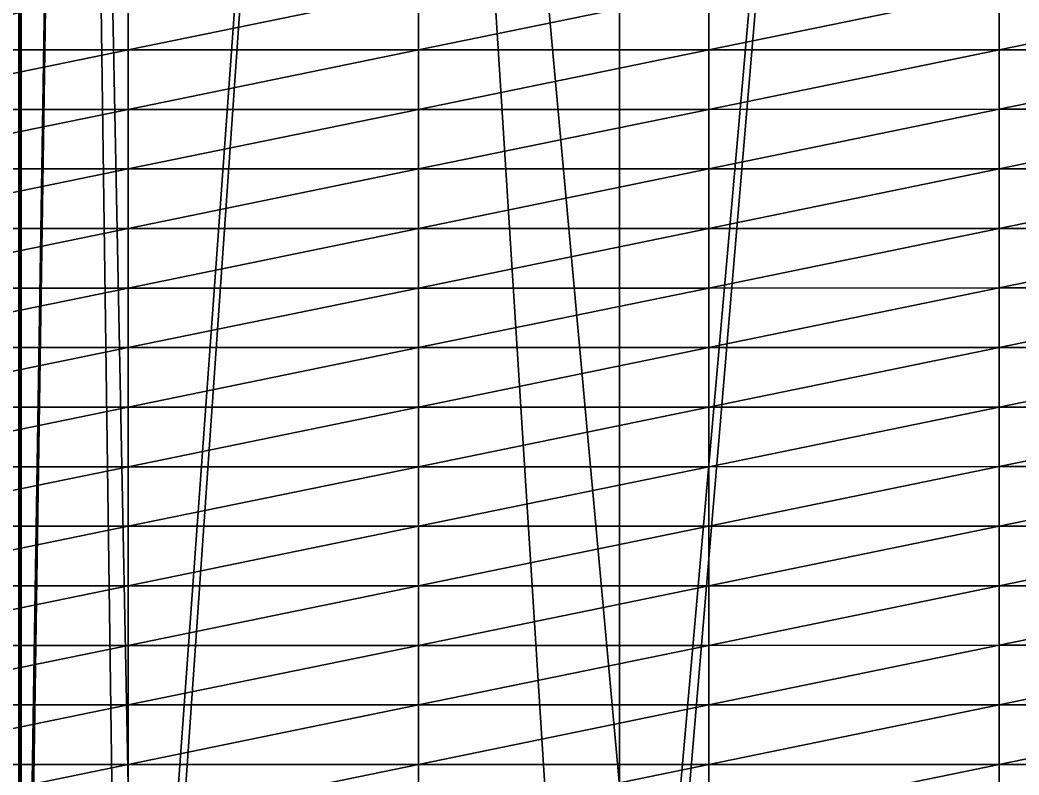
# Model space of a CAD drawing. Header units: metres. Extents: x -3 to 177, y -14 to 14.
# Drawn here: x 111.4 to 115.098, y -9.957 to -7.163 of the extents above; entities that cross this region are included whole.
import ezdxf

# ---------------------------------------------------------------- set-up
doc = ezdxf.new("R2010")
doc.units = ezdxf.units.M
for name, color, linetype, true_color in [('BULKHEAD_05', 7, 'Continuous', 0xdec086), ('DB_2', 7, 'Continuous', 0x99866a), ('HOLD_2', 7, 'Continuous', 0x6fbad1), ('HULL', 7, 'Continuous', 0x528ba5)]:
    doc.layers.add(name, color=color, linetype=linetype, true_color=true_color)

msp = doc.modelspace()

# ---------------------------------------------------------------- linework, layer by layer
at = {"layer": 'BULKHEAD_05'}
for points in [[(111.396, 14.388, 14.5999), (111.396, -14.388, 14.5999), (111.404, -14.388, 14.5999)], [(111.396, 14.388, 14.5999), (111.404, -14.388, 14.5999), (111.404, 14.388, 14.5999)], [(111.404, -14.388, 14.5999), (111.404, 12.5622, 0.012), (111.404, 14.388, 14.5999)], [(111.396, -12.5622, 0.012), (111.396, 12.5622, 0.012), (111.404, 12.5622, 0.012)], [(111.396, -12.5622, 0.012), (111.404, 12.5622, 0.012), (111.404, -12.5622, 0.012)], [(111.404, 12.5622, 0.012), (111.404, -14.388, 14.5999), (111.404, -12.5622, 0.012)]]:
    msp.add_3dface(points, dxfattribs=at)
at = {"layer": 'DB_2'}
for points in [[(111.404, 14.3622, 1.75), (111.8, -14.3623, 1.75), (111.8, 14.3622, 1.75)], [(111.404, 14.3622, 1.75), (111.404, -14.3623, 1.75), (111.8, -14.3623, 1.75)], [(111.404, -14.3623, 1.75), (111.404, 14.3622, 1.75), (111.404, 14.3094, 1.4)], [(111.8, 14.3622, 1.75), (111.8, -14.3623, 1.75), (113.6188, -14.3623, 1.75)], [(111.8, 14.3622, 1.75), (113.6188, -14.3623, 1.75), (113.6188, 14.3623, 1.75)], [(113.6188, 14.3623, 1.75), (115.8335, -14.3624, 1.75), (115.8335, 14.3624, 1.75)], [(113.6188, 14.3623, 1.75), (113.6188, -14.3623, 1.75), (115.8335, -14.3624, 1.75)], [(111.404, -14.3623, 1.75), (111.404, 14.3094, 1.4), (111.404, 14.053, 0.7)], [(111.404, 14.053, 0.7), (111.404, 12.5632), (111.404, -13.4516, 0.35)], [(111.404, -14.3623, 1.75), (111.404, 14.053, 0.7), (111.404, -13.4516, 0.35)], [(111.404, -12.5632), (111.404, 12.5632), (111.8, 12.5632)], [(111.404, -12.5632), (111.8, 12.5632), (111.8, -12.5632)], [(111.404, 12.5632), (111.404, -12.5632), (111.404, -13.4516, 0.35)], [(111.8, -12.5632), (111.8, 12.5632), (113.6188, 12.563)], [(111.8, -12.5632), (113.6188, 12.563), (113.6188, -12.563)], [(113.6188, -12.563), (113.6188, 12.563), (115.8335, 12.5627)], [(113.6188, -12.563), (115.8335, 12.5627), (115.8335, -12.5627)]]:
    msp.add_3dface(points, dxfattribs=at)
at = {"layer": 'HOLD_2'}
for points in [[(111.404, -9.996, 14.6), (111.404, 9.996, 12.6718), (111.404, 13.096, 8)], [(111.404, 13.096, 8), (111.404, 13.0582, 1.75), (111.404, -13.096, 5.75)], [(111.404, -9.996, 12.6718), (111.404, -9.996, 14.6), (111.404, 13.096, 8)], [(111.404, 13.096, 8), (111.404, -13.096, 5.75), (111.404, -9.996, 12.6718)], [(111.404, -13.0582, 1.75), (111.404, 13.0582, 1.75), (111.8, 13.0582, 1.75)], [(111.404, -13.0582, 1.75), (111.8, 13.0582, 1.75), (111.8, -13.0582, 1.75)], [(111.404, 13.0582, 1.75), (111.404, -13.0582, 1.75), (111.404, -13.096, 3.0001)], [(111.404, 13.0582, 1.75), (111.404, -13.096, 3.0001), (111.404, -13.096, 5.75)], [(111.8, -13.0582, 1.75), (111.8, 13.0582, 1.75), (113.6188, 13.0583, 1.75)], [(111.8, -13.0582, 1.75), (113.6188, 13.0583, 1.75), (113.6188, -13.0583, 1.75)], [(113.6188, -13.0583, 1.75), (113.6188, 13.0583, 1.75), (115.8335, 13.0584, 1.75)], [(113.6188, -13.0583, 1.75), (115.8335, 13.0584, 1.75), (115.8335, -13.0584, 1.75)], [(111.404, 9.996, 14.6), (111.404, -9.996, 14.6), (111.8, -9.996, 14.6)], [(111.404, 9.996, 14.6), (111.8, -9.996, 14.6), (111.8, 9.996, 14.6)], [(111.404, -9.996, 14.6), (111.404, 9.996, 14.6), (111.404, 9.996, 12.6718)], [(111.8, 9.996, 14.6), (111.8, -9.996, 14.6), (113.6188, -9.996, 14.6)], [(111.8, 9.996, 14.6), (113.6188, -9.996, 14.6), (113.6188, 9.996, 14.6)], [(113.6188, 9.996, 14.6), (113.6188, -9.996, 14.6), (115.8335, -9.996, 14.6)], [(113.6188, 9.996, 14.6), (115.8335, -9.996, 14.6), (115.8335, 9.996, 14.6)]]:
    msp.add_3dface(points, dxfattribs=at)
at = {"layer": 'HULL'}
for points in [[(110.725, -7.2734), (110.725, -7.053), (111.8, -7.053)], [(110.725, -7.2734), (111.8, -7.053), (111.8, -7.2734)], [(111.8, -7.2734), (111.8, -7.053), (112.875, -7.0529)], [(111.8, -7.2734), (112.875, -7.0529), (112.875, -7.2733)], [(112.875, -7.2733), (112.875, -7.0529), (113.95, -7.0529)], [(112.875, -7.2733), (113.95, -7.0529), (113.95, -7.2733)], [(113.95, -7.2733), (113.95, -7.0529), (115.025, -7.0528)], [(113.95, -7.2733), (115.025, -7.0528), (115.025, -7.2732)], [(115.025, -7.2732), (115.025, -7.0528), (116.1, -7.0527)], [(115.025, -7.2732), (116.1, -7.0527), (116.1, -7.2731)], [(110.725, -7.4938), (110.725, -7.2734), (111.8, -7.2734)], [(110.725, -7.4938), (111.8, -7.2734), (111.8, -7.4938)], [(111.8, -7.4938), (111.8, -7.2734), (112.875, -7.2733)], [(111.8, -7.4938), (112.875, -7.2733), (112.875, -7.4938)], [(112.875, -7.4938), (112.875, -7.2733), (113.95, -7.2733)], [(112.875, -7.4938), (113.95, -7.2733), (113.95, -7.4937)], [(113.95, -7.4937), (113.95, -7.2733), (115.025, -7.2732)], [(113.95, -7.4937), (115.025, -7.2732), (115.025, -7.4936)], [(115.025, -7.4936), (115.025, -7.2732), (116.1, -7.2731)], [(115.025, -7.4936), (116.1, -7.2731), (116.1, -7.4935)], [(110.725, -7.7142), (110.725, -7.4938), (111.8, -7.4938)], [(110.725, -7.7142), (111.8, -7.4938), (111.8, -7.7142)], [(111.8, -7.7142), (111.8, -7.4938), (112.875, -7.4938)], [(111.8, -7.7142), (112.875, -7.4938), (112.875, -7.7142)], [(112.875, -7.7142), (112.875, -7.4938), (113.95, -7.4937)], [(112.875, -7.7142), (113.95, -7.4937), (113.95, -7.7141)], [(113.95, -7.7141), (113.95, -7.4937), (115.025, -7.4936)], [(113.95, -7.7141), (115.025, -7.4936), (115.025, -7.714)], [(115.025, -7.714), (115.025, -7.4936), (116.1, -7.4935)], [(115.025, -7.714), (116.1, -7.4935), (116.1, -7.7139)], [(110.725, -7.9346), (110.725, -7.7142), (111.8, -7.7142)], [(110.725, -7.9346), (111.8, -7.7142), (111.8, -7.9346)], [(111.8, -7.9346), (111.8, -7.7142), (112.875, -7.7142)], [(111.8, -7.9346), (112.875, -7.7142), (112.875, -7.9346)], [(112.875, -7.9346), (112.875, -7.7142), (113.95, -7.7141)], [(112.875, -7.9346), (113.95, -7.7141), (113.95, -7.9345)], [(113.95, -7.9345), (113.95, -7.7141), (115.025, -7.714)], [(113.95, -7.9345), (115.025, -7.714), (115.025, -7.9344)], [(115.025, -7.9344), (115.025, -7.714), (116.1, -7.7139)], [(115.025, -7.9344), (116.1, -7.7139), (116.1, -7.9343)], [(110.725, -8.155), (110.725, -7.9346), (111.8, -7.9346)], [(110.725, -8.155), (111.8, -7.9346), (111.8, -8.155)], [(111.8, -8.155), (111.8, -7.9346), (112.875, -7.9346)], [(111.8, -8.155), (112.875, -7.9346), (112.875, -8.155)], [(112.875, -8.155), (112.875, -7.9346), (113.95, -7.9345)], [(112.875, -8.155), (113.95, -7.9345), (113.95, -8.1549)], [(113.95, -8.1549), (113.95, -7.9345), (115.025, -7.9344)], [(113.95, -8.1549), (115.025, -7.9344), (115.025, -8.1548)], [(115.025, -8.1548), (115.025, -7.9344), (116.1, -7.9343)], [(115.025, -8.1548), (116.1, -7.9343), (116.1, -8.1547)], [(110.725, -8.3755), (110.725, -8.155), (111.8, -8.155)], [(110.725, -8.3755), (111.8, -8.155), (111.8, -8.3755)], [(111.8, -8.3755), (111.8, -8.155), (112.875, -8.155)], [(111.8, -8.3755), (112.875, -8.155), (112.875, -8.3754)], [(112.875, -8.3754), (112.875, -8.155), (113.95, -8.1549)], [(112.875, -8.3754), (113.95, -8.1549), (113.95, -8.3753)], [(113.95, -8.3753), (113.95, -8.1549), (115.025, -8.1548)], [(113.95, -8.3753), (115.025, -8.1548), (115.025, -8.3752)], [(115.025, -8.3752), (115.025, -8.1548), (116.1, -8.1547)], [(115.025, -8.3752), (116.1, -8.1547), (116.1, -8.3751)], [(110.725, -8.5959), (110.725, -8.3755), (111.8, -8.3755)], [(110.725, -8.5959), (111.8, -8.3755), (111.8, -8.5959)], [(111.8, -8.5959), (111.8, -8.3755), (112.875, -8.3754)], [(111.8, -8.5959), (112.875, -8.3754), (112.875, -8.5958)], [(112.875, -8.5958), (112.875, -8.3754), (113.95, -8.3753)], [(112.875, -8.5958), (113.95, -8.3753), (113.95, -8.5957)], [(113.95, -8.5957), (113.95, -8.3753), (115.025, -8.3752)], [(113.95, -8.5957), (115.025, -8.3752), (115.025, -8.5956)], [(115.025, -8.5956), (115.025, -8.3752), (116.1, -8.3751)], [(115.025, -8.5956), (116.1, -8.3751), (116.1, -8.5955)], [(110.725, -8.8163), (110.725, -8.5959), (111.8, -8.5959)], [(110.725, -8.8163), (111.8, -8.5959), (111.8, -8.8163)], [(111.8, -8.8163), (111.8, -8.5959), (112.875, -8.5958)], [(111.8, -8.8163), (112.875, -8.5958), (112.875, -8.8162)], [(112.875, -8.8162), (112.875, -8.5958), (113.95, -8.5957)], [(112.875, -8.8162), (113.95, -8.5957), (113.95, -8.8161)], [(113.95, -8.8161), (113.95, -8.5957), (115.025, -8.5956)], [(113.95, -8.8161), (115.025, -8.5956), (115.025, -8.816)], [(115.025, -8.816), (115.025, -8.5956), (116.1, -8.5955)], [(115.025, -8.816), (116.1, -8.5955), (116.1, -8.8159)], [(110.725, -9.0367), (110.725, -8.8163), (111.8, -8.8163)], [(110.725, -9.0367), (111.8, -8.8163), (111.8, -9.0367)], [(111.8, -9.0367), (111.8, -8.8163), (112.875, -8.8162)], [(111.8, -9.0367), (112.875, -8.8162), (112.875, -9.0366)], [(112.875, -9.0366), (112.875, -8.8162), (113.95, -8.8161)], [(112.875, -9.0366), (113.95, -8.8161), (113.95, -9.0365)], [(113.95, -9.0365), (113.95, -8.8161), (115.025, -8.816)], [(113.95, -9.0365), (115.025, -8.816), (115.025, -9.0364)], [(115.025, -9.0364), (115.025, -8.816), (116.1, -8.8159)], [(115.025, -9.0364), (116.1, -8.8159), (116.1, -9.0363)], [(110.725, -9.2571), (110.725, -9.0367), (111.8, -9.0367)], [(110.725, -9.2571), (111.8, -9.0367), (111.8, -9.2571)], [(111.8, -9.2571), (111.8, -9.0367), (112.875, -9.0366)], [(111.8, -9.2571), (112.875, -9.0366), (112.875, -9.257)], [(112.875, -9.257), (112.875, -9.0366), (113.95, -9.0365)], [(112.875, -9.257), (113.95, -9.0365), (113.95, -9.2569)], [(113.95, -9.2569), (113.95, -9.0365), (115.025, -9.0364)], [(113.95, -9.2569), (115.025, -9.0364), (115.025, -9.2568)], [(115.025, -9.2568), (115.025, -9.0364), (116.1, -9.0363)], [(115.025, -9.2568), (116.1, -9.0363), (116.1, -9.2567)], [(110.725, -9.4775), (110.725, -9.2571), (111.8, -9.2571)], [(110.725, -9.4775), (111.8, -9.2571), (111.8, -9.4775)], [(111.8, -9.4775), (111.8, -9.2571), (112.875, -9.257)], [(111.8, -9.4775), (112.875, -9.257), (112.875, -9.4774)], [(112.875, -9.4774), (112.875, -9.257), (113.95, -9.2569)], [(112.875, -9.4774), (113.95, -9.2569), (113.95, -9.4773)], [(113.95, -9.4773), (113.95, -9.2569), (115.025, -9.2568)], [(113.95, -9.4773), (115.025, -9.2568), (115.025, -9.4772)], [(115.025, -9.4772), (115.025, -9.2568), (116.1, -9.2567)], [(115.025, -9.4772), (116.1, -9.2567), (116.1, -9.4771)], [(110.725, -9.6979), (110.725, -9.4775), (111.8, -9.4775)], [(110.725, -9.6979), (111.8, -9.4775), (111.8, -9.6979)], [(111.8, -9.6979), (111.8, -9.4775), (112.875, -9.4774)], [(111.8, -9.6979), (112.875, -9.4774), (112.875, -9.6978)], [(112.875, -9.6978), (112.875, -9.4774), (113.95, -9.4773)], [(112.875, -9.6978), (113.95, -9.4773), (113.95, -9.6977)], [(113.95, -9.6977), (113.95, -9.4773), (115.025, -9.4772)], [(113.95, -9.6977), (115.025, -9.4772), (115.025, -9.6976)], [(115.025, -9.6976), (115.025, -9.4772), (116.1, -9.4771)], [(115.025, -9.6976), (116.1, -9.4771), (116.1, -9.6975)], [(110.725, -9.9183), (110.725, -9.6979), (111.8, -9.6979)], [(110.725, -9.9183), (111.8, -9.6979), (111.8, -9.9183)], [(111.8, -9.9183), (111.8, -9.6979), (112.875, -9.6978)], [(111.8, -9.9183), (112.875, -9.6978), (112.875, -9.9182)], [(112.875, -9.9182), (112.875, -9.6978), (113.95, -9.6977)], [(112.875, -9.9182), (113.95, -9.6977), (113.95, -9.9181)], [(113.95, -9.9181), (113.95, -9.6977), (115.025, -9.6976)], [(113.95, -9.9181), (115.025, -9.6976), (115.025, -9.918)], [(115.025, -9.918), (115.025, -9.6976), (116.1, -9.6975)], [(115.025, -9.918), (116.1, -9.6975), (116.1, -9.9179)], [(110.725, -10.1387), (110.725, -9.9183), (111.8, -9.9183)], [(110.725, -10.1387), (111.8, -9.9183), (111.8, -10.1387)], [(111.8, -10.1387), (111.8, -9.9183), (112.875, -9.9182)], [(111.8, -10.1387), (112.875, -9.9182), (112.875, -10.1386)], [(112.875, -10.1386), (112.875, -9.9182), (113.95, -9.9181)], [(112.875, -10.1386), (113.95, -9.9181), (113.95, -10.1385)], [(113.95, -10.1385), (113.95, -9.9181), (115.025, -9.918)], [(113.95, -10.1385), (115.025, -9.918), (115.025, -10.1384)], [(115.025, -10.1384), (115.025, -9.918), (116.1, -9.9179)], [(115.025, -10.1384), (116.1, -9.9179), (116.1, -10.1383)]]:
    msp.add_3dface(points, dxfattribs=at)

doc.saveas('drawing.dxf')
